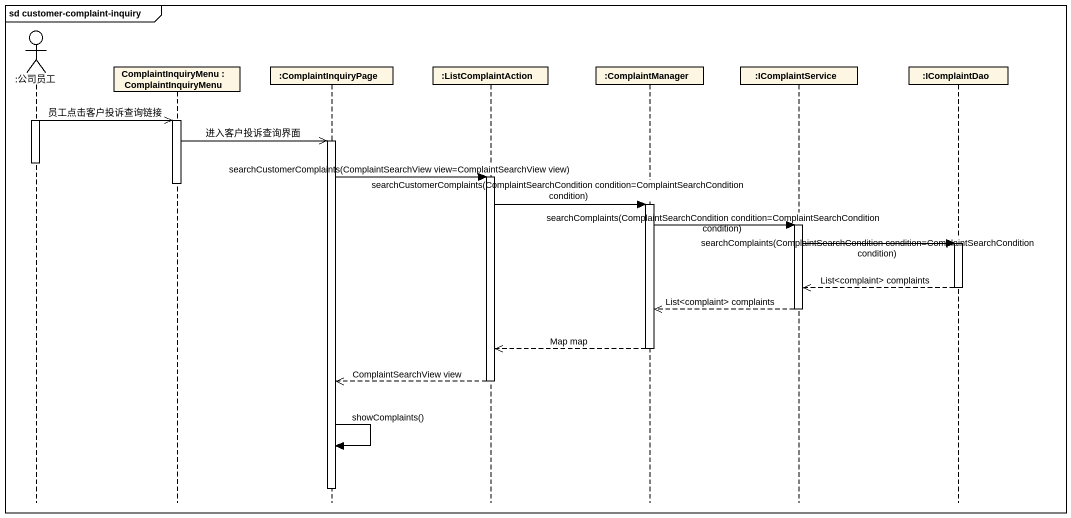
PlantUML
@startuml
mainframe sd customer-complaint-inquiry
hide footbox
actor ":公司员工" as 公司员工
participant "ComplaintInquiryMenu : ComplaintInquiryMenu" as ComplaintInquiryMenu
participant ":ComplaintInquiryPage" as ComplaintInquiryPage
participant ":ListComplaintAction" as ListComplaintAction
participant ":ComplaintManager" as ComplaintManager
participant ":IComplaintService" as IComplaintService
participant ":IComplaintDao" as IComplaintDao

activate 公司员工
公司员工 ->> ComplaintInquiryMenu : 员工点击客户投诉查询链接
activate ComplaintInquiryMenu
ComplaintInquiryMenu ->> ComplaintInquiryPage : 进入客户投诉查询界面
activate ComplaintInquiryPage
deactivate 公司员工
ComplaintInquiryPage -> ListComplaintAction : searchCustomerComplaints(ComplaintSearchView view=ComplaintSearchView view)
activate ListComplaintAction
deactivate ComplaintInquiryMenu
ListComplaintAction -> ComplaintManager : searchCustomerComplaints(ComplaintSearchCondition condition=ComplaintSearchCondition condition)
activate ComplaintManager
ComplaintManager -> IComplaintService : searchComplaints(ComplaintSearchCondition condition=ComplaintSearchCondition condition)
activate IComplaintService
IComplaintService -> IComplaintDao : searchComplaints(ComplaintSearchCondition condition=ComplaintSearchCondition condition)
activate IComplaintDao
IComplaintDao -->> IComplaintService : List<complaint> complaints
deactivate IComplaintDao
IComplaintService -->> ComplaintManager : List<complaint> complaints
deactivate IComplaintService
ComplaintManager -->> ListComplaintAction : Map map
deactivate ComplaintManager
ListComplaintAction -->> ComplaintInquiryPage : ComplaintSearchView view
deactivate ListComplaintAction
ComplaintInquiryPage -> ComplaintInquiryPage : showComplaints()
deactivate ComplaintInquiryPage
@enduml
